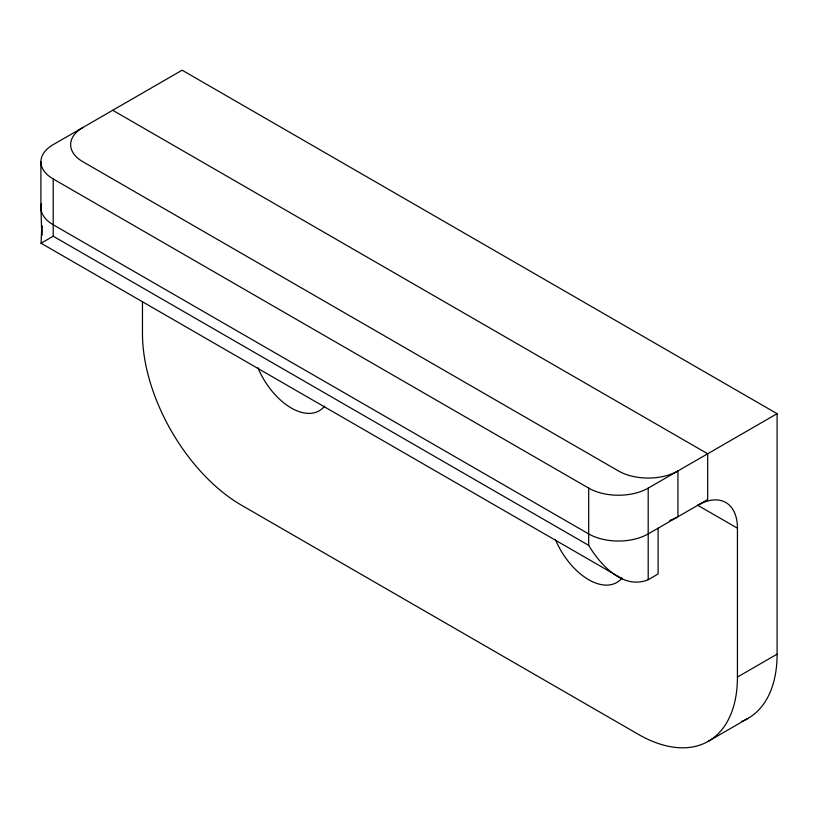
<?xml version="1.0" encoding="UTF-8"?>
<svg xmlns="http://www.w3.org/2000/svg" width="818" height="818" viewBox="0 0 818 818"><rect width="100%" height="100%" fill="white"/><g stroke="black" fill="none" stroke-linecap="round" stroke-linejoin="round"><path stroke-width="1.23" d="M40.931 243.324L53.221 236.218L53.221 178.968A42.066 24.284 0 0 1 53.221 144.622L182.128 70.195L777.1 413.693L777.1 654.155A140.236 80.962 60 0 1 741.568 721.456M53.221 178.968L588.694 488.121A42.066 24.284 0 0 0 648.193 488.121L777.1 413.693M53.221 236.218L588.694 545.371C600.248 564.86 623.255 590.075 648.193 579.727L658.101 574.001L658.101 528.193M142.465 301.74L142.465 333.55A140.236 80.962 60 0 0 241.627 505.299L638.275 734.298A140.236 80.962 60 0 0 737.437 677.048L777.1 654.155M708.388 741.251L748.061 718.347M112.72 110.266L707.682 453.775L707.682 499.573L648.193 533.919A42.066 24.284 0 0 1 588.694 533.919L53.221 224.766A42.066 24.284 0 0 1 41.524 203.437M697.621 505.217L737.437 528.193L737.437 677.048M622.304 578.807L41.074 243.232L41.79 225.523L41.79 235.472L40.9 207.598L40.9 161.79M648.193 488.121L648.193 579.727M588.694 488.121L588.694 545.371M82.966 127.444A42.066 24.284 0 0 0 82.966 161.79L618.439 470.943A42.066 24.284 0 0 0 677.938 470.943L677.938 516.751A42.066 24.284 0 0 1 669.768 520.422M697.774 505.299A56.094 32.383 -60 0 1 737.437 528.193M324.582 406.198A56.094 32.383 60 0 1 257.844 367.671M622.058 577.948A56.094 32.383 60 0 1 555.33 539.42"/></g></svg>
